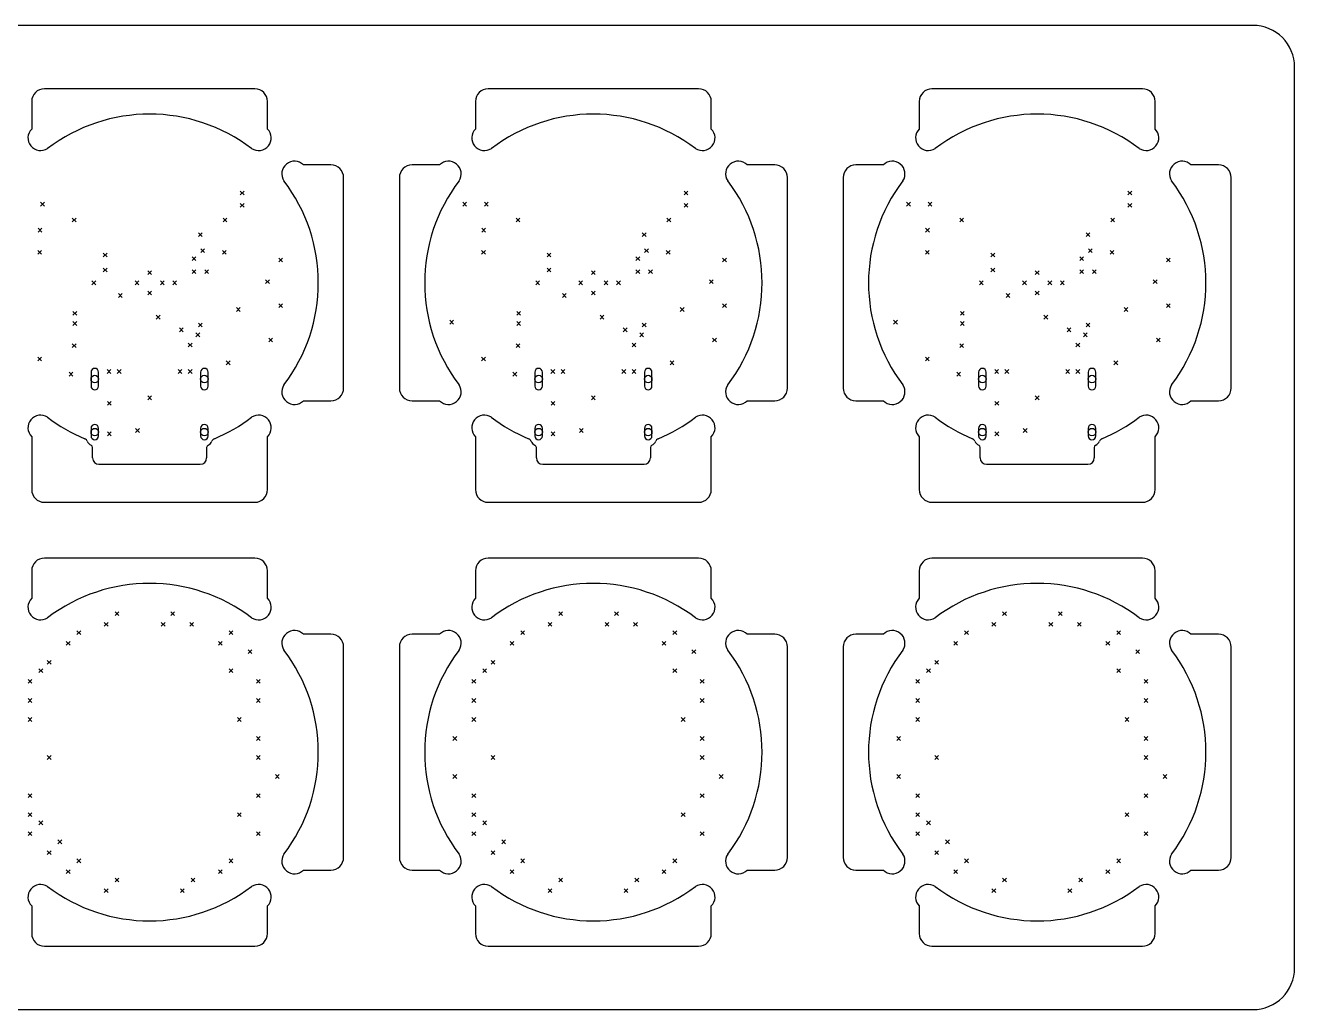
# Model space of a CAD drawing. Extents: x 19 to 200, y -108 to -20.
# Drawn here: x 100.2 to 200.3, y -97.3 to -19.7 of the extents above; entities that cross this region are included whole.
import ezdxf

# ---------------------------------------------------------------- set-up
doc = ezdxf.new("R2010")
doc.units = 0
doc.layers.add('BLACK', color=7, linetype='CONTINUOUS')

msp = doc.modelspace()

# ---------------------------------------------------------------- linework, layer by layer
at = {"layer": 'BLACK', "linetype": 'CONTINUOUS'}
for p, q in [((197, -19.7), (23, -19.7)), ((200.3, -94), (200.3, -23)), ((118.298, -24.7), (101.702, -24.7)), ((153.298, -24.7), (136.702, -24.7)), ((188.298, -24.7), (171.702, -24.7)), ((100.702, -25.7), (100.700429, -27.872002)), ((119.299571, -27.872002), (119.298, -25.7)), ((135.702, -25.7), (135.700429, -27.872002)), ((154.299571, -27.872002), (154.298, -25.7)), ((170.702, -25.7), (170.700429, -27.872002)), ((189.299571, -27.872002), (189.298, -25.7)), ((124.3, -30.702), (122.127998, -30.700429)), ((132.872002, -30.700429), (130.7, -30.702)), ((159.3, -30.702), (157.127998, -30.700429)), ((167.872002, -30.700429), (165.7, -30.702)), ((194.3, -30.702), (192.127998, -30.700429)), ((125.3, -48.298), (125.3, -31.702)), ((129.7, -31.702), (129.7, -48.298)), ((160.3, -48.298), (160.3, -31.702)), ((164.7, -31.702), (164.7, -48.298)), ((195.3, -48.298), (195.3, -31.702)), ((117.15, -32.77), (117.45, -33.07)), ((117.45, -32.77), (117.15, -33.07)), ((152.15, -32.77), (152.45, -33.07)), ((152.45, -32.77), (152.15, -33.07)), ((187.15, -32.77), (187.45, -33.07)), ((187.45, -32.77), (187.15, -33.07)), ((101.4, -33.65), (101.7, -33.95)), ((101.7, -33.65), (101.4, -33.95)), ((117.15, -33.73), (117.45, -34.03)), ((117.45, -33.73), (117.15, -34.03)), ((134.7, -33.65), (135, -33.95)), ((135, -33.65), (134.7, -33.95)), ((136.4, -33.65), (136.7, -33.95)), ((136.7, -33.65), (136.4, -33.95)), ((152.15, -33.73), (152.45, -34.03)), ((152.45, -33.73), (152.15, -34.03)), ((169.7, -33.65), (170, -33.95)), ((170, -33.65), (169.7, -33.95)), ((171.4, -33.65), (171.7, -33.95)), ((171.7, -33.65), (171.4, -33.95)), ((187.15, -33.73), (187.45, -34.03)), ((187.45, -33.73), (187.15, -34.03)), ((103.9, -34.9), (104.2, -35.2)), ((104.2, -34.9), (103.9, -35.2)), ((115.8, -34.9), (116.1, -35.2)), ((116.1, -34.9), (115.8, -35.2)), ((138.9, -34.9), (139.2, -35.2)), ((139.2, -34.9), (138.9, -35.2)), ((150.8, -34.9), (151.1, -35.2)), ((151.1, -34.9), (150.8, -35.2)), ((173.9, -34.9), (174.2, -35.2)), ((174.2, -34.9), (173.9, -35.2)), ((185.8, -34.9), (186.1, -35.2)), ((186.1, -34.9), (185.8, -35.2)), ((101.2, -35.7), (101.5, -36)), ((101.5, -35.7), (101.2, -36)), ((136.2, -35.7), (136.5, -36)), ((136.5, -35.7), (136.2, -36)), ((171.2, -35.7), (171.5, -36)), ((171.5, -35.7), (171.2, -36)), ((113.85, -36.05), (114.15, -36.35)), ((114.15, -36.05), (113.85, -36.35)), ((148.85, -36.05), (149.15, -36.35)), ((149.15, -36.05), (148.85, -36.35)), ((183.85, -36.05), (184.15, -36.35)), ((184.15, -36.05), (183.85, -36.35)), ((101.185, -37.45), (101.485, -37.75)), ((101.485, -37.45), (101.185, -37.75)), ((106.35, -37.65), (106.65, -37.95)), ((106.65, -37.65), (106.35, -37.95)), ((113.35, -37.94), (113.65, -38.24)), ((113.65, -37.94), (113.35, -38.24)), ((114.04, -37.31), (114.34, -37.61)), ((114.34, -37.31), (114.04, -37.61)), ((115.75, -37.45), (116.05, -37.75)), ((116.05, -37.45), (115.75, -37.75)), ((136.185, -37.45), (136.485, -37.75)), ((136.485, -37.45), (136.185, -37.75)), ((141.35, -37.65), (141.65, -37.95)), ((141.65, -37.65), (141.35, -37.95)), ((148.35, -37.94), (148.65, -38.24)), ((148.65, -37.94), (148.35, -38.24)), ((149.04, -37.31), (149.34, -37.61)), ((149.34, -37.31), (149.04, -37.61)), ((150.75, -37.45), (151.05, -37.75)), ((151.05, -37.45), (150.75, -37.75)), ((171.185, -37.45), (171.485, -37.75)), ((171.485, -37.45), (171.185, -37.75)), ((176.35, -37.65), (176.65, -37.95)), ((176.65, -37.65), (176.35, -37.95)), ((183.35, -37.94), (183.65, -38.24)), ((183.65, -37.94), (183.35, -38.24)), ((184.04, -37.31), (184.34, -37.61)), ((184.34, -37.31), (184.04, -37.61)), ((185.75, -37.45), (186.05, -37.75)), ((186.05, -37.45), (185.75, -37.75)), ((106.35, -38.83), (106.65, -39.13)), ((106.65, -38.83), (106.35, -39.13)), ((113.35, -38.96), (113.65, -39.26)), ((113.65, -38.96), (113.35, -39.26)), ((114.35, -38.96), (114.65, -39.26)), ((114.65, -38.96), (114.35, -39.26)), ((120.185, -38.05), (120.485, -38.35)), ((120.485, -38.05), (120.185, -38.35)), ((141.35, -38.83), (141.65, -39.13)), ((141.65, -38.83), (141.35, -39.13)), ((148.35, -38.96), (148.65, -39.26)), ((148.65, -38.96), (148.35, -39.26)), ((149.35, -38.96), (149.65, -39.26)), ((149.65, -38.96), (149.35, -39.26)), ((155.185, -38.05), (155.485, -38.35)), ((155.485, -38.05), (155.185, -38.35)), ((176.35, -38.83), (176.65, -39.13)), ((176.65, -38.83), (176.35, -39.13)), ((183.35, -38.96), (183.65, -39.26)), ((183.65, -38.96), (183.35, -39.26)), ((184.35, -38.96), (184.65, -39.26)), ((184.65, -38.96), (184.35, -39.26)), ((190.185, -38.05), (190.485, -38.35)), ((190.485, -38.05), (190.185, -38.35)), ((105.45, -39.85), (105.75, -40.15)), ((105.75, -39.85), (105.45, -40.15)), ((108.85, -39.85), (109.15, -40.15)), ((109.15, -39.85), (108.85, -40.15)), ((109.85, -39.05), (110.15, -39.35)), ((110.15, -39.05), (109.85, -39.35)), ((110.85, -39.85), (111.15, -40.15)), ((111.15, -39.85), (110.85, -40.15)), ((111.825, -39.85), (112.125, -40.15)), ((112.125, -39.85), (111.825, -40.15)), ((119.15, -39.75), (119.45, -40.05)), ((119.45, -39.75), (119.15, -40.05)), ((140.45, -39.85), (140.75, -40.15)), ((140.75, -39.85), (140.45, -40.15)), ((143.85, -39.85), (144.15, -40.15)), ((144.15, -39.85), (143.85, -40.15)), ((144.85, -39.05), (145.15, -39.35)), ((145.15, -39.05), (144.85, -39.35)), ((145.85, -39.85), (146.15, -40.15)), ((146.15, -39.85), (145.85, -40.15)), ((146.825, -39.85), (147.125, -40.15)), ((147.125, -39.85), (146.825, -40.15)), ((154.15, -39.75), (154.45, -40.05)), ((154.45, -39.75), (154.15, -40.05)), ((175.45, -39.85), (175.75, -40.15)), ((175.75, -39.85), (175.45, -40.15)), ((178.85, -39.85), (179.15, -40.15)), ((179.15, -39.85), (178.85, -40.15)), ((179.85, -39.05), (180.15, -39.35)), ((180.15, -39.05), (179.85, -39.35)), ((180.85, -39.85), (181.15, -40.15)), ((181.15, -39.85), (180.85, -40.15)), ((181.825, -39.85), (182.125, -40.15)), ((182.125, -39.85), (181.825, -40.15)), ((189.15, -39.75), (189.45, -40.05)), ((189.45, -39.75), (189.15, -40.05)), ((107.55, -40.85), (107.85, -41.15)), ((107.85, -40.85), (107.55, -41.15)), ((109.85, -40.65), (110.15, -40.95)), ((110.15, -40.65), (109.85, -40.95)), ((142.55, -40.85), (142.85, -41.15)), ((142.85, -40.85), (142.55, -41.15)), ((144.85, -40.65), (145.15, -40.95)), ((145.15, -40.65), (144.85, -40.95)), ((177.55, -40.85), (177.85, -41.15)), ((177.85, -40.85), (177.55, -41.15)), ((179.85, -40.65), (180.15, -40.95)), ((180.15, -40.65), (179.85, -40.95)), ((116.85, -41.95), (117.15, -42.25)), ((117.15, -41.95), (116.85, -42.25)), ((120.185, -41.65), (120.485, -41.95)), ((120.485, -41.65), (120.185, -41.95)), ((151.85, -41.95), (152.15, -42.25)), ((152.15, -41.95), (151.85, -42.25)), ((155.185, -41.65), (155.485, -41.95)), ((155.485, -41.65), (155.185, -41.95)), ((186.85, -41.95), (187.15, -42.25)), ((187.15, -41.95), (186.85, -42.25)), ((190.185, -41.65), (190.485, -41.95)), ((190.485, -41.65), (190.185, -41.95)), ((103.95, -42.25), (104.25, -42.55)), ((104.25, -42.25), (103.95, -42.55)), ((110.53, -42.55), (110.83, -42.85)), ((110.83, -42.55), (110.53, -42.85)), ((133.67, -42.95), (133.97, -43.25)), ((133.97, -42.95), (133.67, -43.25)), ((138.95, -42.25), (139.25, -42.55)), ((139.25, -42.25), (138.95, -42.55)), ((145.53, -42.55), (145.83, -42.85)), ((145.83, -42.55), (145.53, -42.85)), ((168.67, -42.95), (168.97, -43.25)), ((168.97, -42.95), (168.67, -43.25)), ((173.95, -42.25), (174.25, -42.55)), ((174.25, -42.25), (173.95, -42.55)), ((180.53, -42.55), (180.83, -42.85)), ((180.83, -42.55), (180.53, -42.85)), ((103.95, -43.05), (104.25, -43.35)), ((104.25, -43.05), (103.95, -43.35)), ((112.35, -43.55), (112.65, -43.85)), ((112.65, -43.55), (112.35, -43.85)), ((113.65, -43.95), (113.95, -44.25)), ((113.95, -43.95), (113.65, -44.25)), ((113.85, -43.168199), (114.15, -43.468199)), ((114.15, -43.168199), (113.85, -43.468199)), ((138.95, -43.05), (139.25, -43.35)), ((139.25, -43.05), (138.95, -43.35)), ((147.35, -43.55), (147.65, -43.85)), ((147.65, -43.55), (147.35, -43.85)), ((148.65, -43.95), (148.95, -44.25)), ((148.95, -43.95), (148.65, -44.25)), ((148.85, -43.168199), (149.15, -43.468199)), ((149.15, -43.168199), (148.85, -43.468199)), ((173.95, -43.05), (174.25, -43.35)), ((174.25, -43.05), (173.95, -43.35)), ((182.35, -43.55), (182.65, -43.85)), ((182.65, -43.55), (182.35, -43.85)), ((183.65, -43.95), (183.95, -44.25)), ((183.95, -43.95), (183.65, -44.25)), ((183.85, -43.168199), (184.15, -43.468199)), ((184.15, -43.168199), (183.85, -43.468199)), ((103.9, -44.8), (104.2, -45.1)), ((104.2, -44.8), (103.9, -45.1)), ((113.05, -44.75), (113.35, -45.05)), ((113.35, -44.75), (113.05, -45.05)), ((119.4, -44.35), (119.7, -44.65)), ((119.7, -44.35), (119.4, -44.65)), ((138.9, -44.8), (139.2, -45.1)), ((139.2, -44.8), (138.9, -45.1)), ((148.05, -44.75), (148.35, -45.05)), ((148.35, -44.75), (148.05, -45.05)), ((154.4, -44.35), (154.7, -44.65)), ((154.7, -44.35), (154.4, -44.65)), ((173.9, -44.8), (174.2, -45.1)), ((174.2, -44.8), (173.9, -45.1)), ((183.05, -44.75), (183.35, -45.05)), ((183.35, -44.75), (183.05, -45.05)), ((189.4, -44.35), (189.7, -44.65)), ((189.7, -44.35), (189.4, -44.65)), ((101.185, -45.85), (101.485, -46.15)), ((101.485, -45.85), (101.185, -46.15)), ((136.185, -45.85), (136.485, -46.15)), ((136.485, -45.85), (136.185, -46.15)), ((171.185, -45.85), (171.485, -46.15)), ((171.485, -45.85), (171.185, -46.15)), ((105.38, -47.04), (105.38, -48.14)), ((105.98, -48.14), (105.98, -47.04)), ((106.65, -46.84), (106.95, -47.14)), ((106.95, -46.84), (106.65, -47.14)), ((107.45, -46.84), (107.75, -47.14)), ((107.75, -46.84), (107.45, -47.14)), ((112.25, -46.84), (112.55, -47.14)), ((112.55, -46.84), (112.25, -47.14)), ((113.05, -46.84), (113.35, -47.14)), ((113.35, -46.84), (113.05, -47.14)), ((114.02, -47.04), (114.02, -48.14)), ((114.62, -48.14), (114.62, -47.04)), ((116.05, -46.15), (116.35, -46.45)), ((116.35, -46.15), (116.05, -46.45)), ((140.38, -47.04), (140.38, -48.14)), ((140.98, -48.14), (140.98, -47.04)), ((141.65, -46.84), (141.95, -47.14)), ((141.95, -46.84), (141.65, -47.14)), ((142.45, -46.84), (142.75, -47.14)), ((142.75, -46.84), (142.45, -47.14)), ((147.25, -46.84), (147.55, -47.14)), ((147.55, -46.84), (147.25, -47.14)), ((148.05, -46.84), (148.35, -47.14)), ((148.35, -46.84), (148.05, -47.14)), ((149.02, -47.04), (149.02, -48.14)), ((149.62, -48.14), (149.62, -47.04)), ((151.05, -46.15), (151.35, -46.45)), ((151.35, -46.15), (151.05, -46.45)), ((175.38, -47.04), (175.38, -48.14)), ((175.98, -48.14), (175.98, -47.04)), ((176.65, -46.84), (176.95, -47.14)), ((176.95, -46.84), (176.65, -47.14)), ((177.45, -46.84), (177.75, -47.14)), ((177.75, -46.84), (177.45, -47.14)), ((182.25, -46.84), (182.55, -47.14)), ((182.55, -46.84), (182.25, -47.14)), ((183.05, -46.84), (183.35, -47.14)), ((183.35, -46.84), (183.05, -47.14)), ((184.02, -47.04), (184.02, -48.14)), ((184.62, -48.14), (184.62, -47.04)), ((186.05, -46.15), (186.35, -46.45)), ((186.35, -46.15), (186.05, -46.45)), ((103.65, -47.05), (103.95, -47.35)), ((103.95, -47.05), (103.65, -47.35)), ((138.65, -47.05), (138.95, -47.35)), ((138.95, -47.05), (138.65, -47.35)), ((173.65, -47.05), (173.95, -47.35)), ((173.95, -47.05), (173.65, -47.35)), ((109.85, -48.9125), (110.15, -49.2125)), ((110.15, -48.9125), (109.85, -49.2125)), ((144.85, -48.9125), (145.15, -49.2125)), ((145.15, -48.9125), (144.85, -49.2125)), ((179.85, -48.9125), (180.15, -49.2125)), ((180.15, -48.9125), (179.85, -49.2125)), ((106.67, -49.35), (106.97, -49.65)), ((106.97, -49.35), (106.67, -49.65)), ((122.127998, -49.299571), (124.3, -49.298)), ((130.7, -49.298), (132.872002, -49.299571)), ((141.67, -49.35), (141.97, -49.65)), ((141.97, -49.35), (141.67, -49.65)), ((157.127998, -49.299571), (159.3, -49.298)), ((165.7, -49.298), (167.872002, -49.299571)), ((176.67, -49.35), (176.97, -49.65)), ((176.97, -49.35), (176.67, -49.65)), ((192.127998, -49.299571), (194.3, -49.298)), ((105.38, -51.47), (105.38, -52.07)), ((105.98, -52.07), (105.98, -51.47)), ((106.67, -51.75), (106.97, -52.05)), ((106.97, -51.75), (106.67, -52.05)), ((108.9, -51.4875), (109.2, -51.7875)), ((109.2, -51.4875), (108.9, -51.7875)), ((114.02, -51.47), (114.02, -52.07)), ((114.62, -52.07), (114.62, -51.47)), ((140.38, -51.47), (140.38, -52.07)), ((140.98, -52.07), (140.98, -51.47)), ((141.67, -51.75), (141.97, -52.05)), ((141.97, -51.75), (141.67, -52.05)), ((143.9, -51.4875), (144.2, -51.7875)), ((144.2, -51.4875), (143.9, -51.7875)), ((149.02, -51.47), (149.02, -52.07)), ((149.62, -52.07), (149.62, -51.47)), ((175.38, -51.47), (175.38, -52.07)), ((175.98, -52.07), (175.98, -51.47)), ((176.67, -51.75), (176.97, -52.05)), ((176.97, -51.75), (176.67, -52.05)), ((178.9, -51.4875), (179.2, -51.7875)), ((179.2, -51.4875), (178.9, -51.7875)), ((184.02, -51.47), (184.02, -52.07)), ((184.62, -52.07), (184.62, -51.47)), ((100.700429, -52.127998), (100.702, -56.3)), ((105.5, -53.8), (105.5, -52.980978)), ((114.5, -52.980978), (114.5, -53.8)), ((119.298, -56.3), (119.299571, -52.127998)), ((135.700429, -52.127998), (135.702, -56.3)), ((140.5, -53.8), (140.5, -52.980978)), ((149.5, -52.980978), (149.5, -53.8)), ((154.298, -56.3), (154.299571, -52.127998)), ((170.700429, -52.127998), (170.702, -56.3)), ((175.5, -53.8), (175.5, -52.980978)), ((184.5, -52.980978), (184.5, -53.8)), ((189.298, -56.3), (189.299571, -52.127998)), ((106, -54.3), (114, -54.3)), ((141, -54.3), (149, -54.3)), ((176, -54.3), (184, -54.3)), ((101.702, -57.3), (118.298, -57.3)), ((136.702, -57.3), (153.298, -57.3)), ((171.702, -57.3), (188.298, -57.3)), ((118.298, -61.7), (101.702, -61.7)), ((153.298, -61.7), (136.702, -61.7)), ((188.298, -61.7), (171.702, -61.7)), ((100.702, -62.7), (100.700429, -64.872002)), ((119.299571, -64.872002), (119.298, -62.7)), ((135.702, -62.7), (135.700429, -64.872002)), ((154.299571, -64.872002), (154.298, -62.7)), ((170.702, -62.7), (170.700429, -64.872002)), ((189.299571, -64.872002), (189.298, -62.7)), ((107.275, -65.925), (107.575, -66.225)), ((107.575, -65.925), (107.275, -66.225)), ((111.675, -65.925), (111.975, -66.225)), ((111.975, -65.925), (111.675, -66.225)), ((142.275, -65.925), (142.575, -66.225)), ((142.575, -65.925), (142.275, -66.225)), ((146.675, -65.925), (146.975, -66.225)), ((146.975, -65.925), (146.675, -66.225)), ((177.275, -65.925), (177.575, -66.225)), ((177.575, -65.925), (177.275, -66.225)), ((181.675, -65.925), (181.975, -66.225)), ((181.975, -65.925), (181.675, -66.225)), ((106.425, -66.775), (106.725, -67.075)), ((106.725, -66.775), (106.425, -67.075)), ((110.925, -66.775), (111.225, -67.075)), ((111.225, -66.775), (110.925, -67.075)), ((113.175, -66.775), (113.475, -67.075)), ((113.475, -66.775), (113.175, -67.075)), ((141.425, -66.775), (141.725, -67.075)), ((141.725, -66.775), (141.425, -67.075)), ((145.925, -66.775), (146.225, -67.075)), ((146.225, -66.775), (145.925, -67.075)), ((148.175, -66.775), (148.475, -67.075)), ((148.475, -66.775), (148.175, -67.075)), ((176.425, -66.775), (176.725, -67.075)), ((176.725, -66.775), (176.425, -67.075)), ((180.925, -66.775), (181.225, -67.075)), ((181.225, -66.775), (180.925, -67.075)), ((183.175, -66.775), (183.475, -67.075)), ((183.475, -66.775), (183.175, -67.075)), ((104.275, -67.425), (104.575, -67.725)), ((104.575, -67.425), (104.275, -67.725)), ((116.275, -67.425), (116.575, -67.725)), ((116.575, -67.425), (116.275, -67.725)), ((124.3, -67.702), (122.127998, -67.700429)), ((132.872002, -67.700429), (130.7, -67.702)), ((139.275, -67.425), (139.575, -67.725)), ((139.575, -67.425), (139.275, -67.725)), ((151.275, -67.425), (151.575, -67.725)), ((151.575, -67.425), (151.275, -67.725)), ((159.3, -67.702), (157.127998, -67.700429)), ((167.872002, -67.700429), (165.7, -67.702)), ((174.275, -67.425), (174.575, -67.725)), ((174.575, -67.425), (174.275, -67.725)), ((186.275, -67.425), (186.575, -67.725)), ((186.575, -67.425), (186.275, -67.725)), ((194.3, -67.702), (192.127998, -67.700429)), ((103.425, -68.275), (103.725, -68.575)), ((103.725, -68.275), (103.425, -68.575)), ((115.425, -68.275), (115.725, -68.575)), ((115.725, -68.275), (115.425, -68.575)), ((117.775, -68.925), (118.075, -69.225)), ((118.075, -68.925), (117.775, -69.225)), ((125.3, -85.298), (125.3, -68.702)), ((129.7, -68.702), (129.7, -85.298)), ((138.425, -68.275), (138.725, -68.575)), ((138.725, -68.275), (138.425, -68.575)), ((150.425, -68.275), (150.725, -68.575)), ((150.725, -68.275), (150.425, -68.575)), ((152.775, -68.925), (153.075, -69.225)), ((153.075, -68.925), (152.775, -69.225)), ((160.3, -85.298), (160.3, -68.702)), ((164.7, -68.702), (164.7, -85.298)), ((173.425, -68.275), (173.725, -68.575)), ((173.725, -68.275), (173.425, -68.575)), ((185.425, -68.275), (185.725, -68.575)), ((185.725, -68.275), (185.425, -68.575)), ((187.775, -68.925), (188.075, -69.225)), ((188.075, -68.925), (187.775, -69.225)), ((195.3, -85.298), (195.3, -68.702)), ((101.925, -69.775), (102.225, -70.075)), ((102.225, -69.775), (101.925, -70.075)), ((136.925, -69.775), (137.225, -70.075)), ((137.225, -69.775), (136.925, -70.075)), ((171.925, -69.775), (172.225, -70.075)), ((172.225, -69.775), (171.925, -70.075)), ((101.275, -70.425), (101.575, -70.725)), ((101.575, -70.425), (101.275, -70.725)), ((116.275, -70.425), (116.575, -70.725)), ((116.575, -70.425), (116.275, -70.725)), ((136.275, -70.425), (136.575, -70.725)), ((136.575, -70.425), (136.275, -70.725)), ((151.275, -70.425), (151.575, -70.725)), ((151.575, -70.425), (151.275, -70.725)), ((171.275, -70.425), (171.575, -70.725)), ((171.575, -70.425), (171.275, -70.725)), ((186.275, -70.425), (186.575, -70.725)), ((186.575, -70.425), (186.275, -70.725)), ((100.425, -71.275), (100.725, -71.575)), ((100.725, -71.275), (100.425, -71.575)), ((118.425, -71.275), (118.725, -71.575)), ((118.725, -71.275), (118.425, -71.575)), ((135.425, -71.275), (135.725, -71.575)), ((135.725, -71.275), (135.425, -71.575)), ((153.425, -71.275), (153.725, -71.575)), ((153.725, -71.275), (153.425, -71.575)), ((170.425, -71.275), (170.725, -71.575)), ((170.725, -71.275), (170.425, -71.575)), ((188.425, -71.275), (188.725, -71.575)), ((188.725, -71.275), (188.425, -71.575)), ((100.425, -72.775), (100.725, -73.075)), ((100.725, -72.775), (100.425, -73.075)), ((118.425, -72.775), (118.725, -73.075)), ((118.725, -72.775), (118.425, -73.075)), ((135.425, -72.775), (135.725, -73.075)), ((135.725, -72.775), (135.425, -73.075)), ((153.425, -72.775), (153.725, -73.075)), ((153.725, -72.775), (153.425, -73.075)), ((170.425, -72.775), (170.725, -73.075)), ((170.725, -72.775), (170.425, -73.075)), ((188.425, -72.775), (188.725, -73.075)), ((188.725, -72.775), (188.425, -73.075)), ((100.425, -74.275), (100.725, -74.575)), ((100.725, -74.275), (100.425, -74.575)), ((116.925, -74.275), (117.225, -74.575)), ((117.225, -74.275), (116.925, -74.575)), ((135.425, -74.275), (135.725, -74.575)), ((135.725, -74.275), (135.425, -74.575)), ((151.925, -74.275), (152.225, -74.575)), ((152.225, -74.275), (151.925, -74.575)), ((170.425, -74.275), (170.725, -74.575)), ((170.725, -74.275), (170.425, -74.575)), ((186.925, -74.275), (187.225, -74.575)), ((187.225, -74.275), (186.925, -74.575)), ((118.425, -75.775), (118.725, -76.075)), ((118.725, -75.775), (118.425, -76.075)), ((133.925, -75.775), (134.225, -76.075)), ((134.225, -75.775), (133.925, -76.075)), ((153.425, -75.775), (153.725, -76.075)), ((153.725, -75.775), (153.425, -76.075)), ((168.925, -75.775), (169.225, -76.075)), ((169.225, -75.775), (168.925, -76.075)), ((188.425, -75.775), (188.725, -76.075)), ((188.725, -75.775), (188.425, -76.075)), ((101.925, -77.275), (102.225, -77.575)), ((102.225, -77.275), (101.925, -77.575)), ((118.425, -77.275), (118.725, -77.575)), ((118.725, -77.275), (118.425, -77.575)), ((136.925, -77.275), (137.225, -77.575)), ((137.225, -77.275), (136.925, -77.575)), ((153.425, -77.275), (153.725, -77.575)), ((153.725, -77.275), (153.425, -77.575)), ((171.925, -77.275), (172.225, -77.575)), ((172.225, -77.275), (171.925, -77.575)), ((188.425, -77.275), (188.725, -77.575)), ((188.725, -77.275), (188.425, -77.575)), ((119.925, -78.775), (120.225, -79.075)), ((120.225, -78.775), (119.925, -79.075)), ((133.925, -78.775), (134.225, -79.075)), ((134.225, -78.775), (133.925, -79.075)), ((154.925, -78.775), (155.225, -79.075)), ((155.225, -78.775), (154.925, -79.075)), ((168.925, -78.775), (169.225, -79.075)), ((169.225, -78.775), (168.925, -79.075)), ((189.925, -78.775), (190.225, -79.075)), ((190.225, -78.775), (189.925, -79.075)), ((100.425, -80.275), (100.725, -80.575)), ((100.725, -80.275), (100.425, -80.575)), ((118.425, -80.275), (118.725, -80.575)), ((118.725, -80.275), (118.425, -80.575)), ((135.425, -80.275), (135.725, -80.575)), ((135.725, -80.275), (135.425, -80.575)), ((153.425, -80.275), (153.725, -80.575)), ((153.725, -80.275), (153.425, -80.575)), ((170.425, -80.275), (170.725, -80.575)), ((170.725, -80.275), (170.425, -80.575)), ((188.425, -80.275), (188.725, -80.575)), ((188.725, -80.275), (188.425, -80.575)), ((100.425, -81.775), (100.725, -82.075)), ((100.725, -81.775), (100.425, -82.075)), ((116.925, -81.775), (117.225, -82.075)), ((117.225, -81.775), (116.925, -82.075)), ((135.425, -81.775), (135.725, -82.075)), ((135.725, -81.775), (135.425, -82.075)), ((151.925, -81.775), (152.225, -82.075)), ((152.225, -81.775), (151.925, -82.075)), ((170.425, -81.775), (170.725, -82.075)), ((170.725, -81.775), (170.425, -82.075)), ((186.925, -81.775), (187.225, -82.075)), ((187.225, -81.775), (186.925, -82.075)), ((101.275, -82.425), (101.575, -82.725)), ((101.575, -82.425), (101.275, -82.725)), ((136.275, -82.425), (136.575, -82.725)), ((136.575, -82.425), (136.275, -82.725)), ((171.275, -82.425), (171.575, -82.725)), ((171.575, -82.425), (171.275, -82.725)), ((100.425, -83.275), (100.725, -83.575)), ((100.725, -83.275), (100.425, -83.575)), ((102.775, -83.925), (103.075, -84.225)), ((103.075, -83.925), (102.775, -84.225)), ((118.425, -83.275), (118.725, -83.575)), ((118.725, -83.275), (118.425, -83.575)), ((135.425, -83.275), (135.725, -83.575)), ((135.725, -83.275), (135.425, -83.575)), ((137.775, -83.925), (138.075, -84.225)), ((138.075, -83.925), (137.775, -84.225)), ((153.425, -83.275), (153.725, -83.575)), ((153.725, -83.275), (153.425, -83.575)), ((170.425, -83.275), (170.725, -83.575)), ((170.725, -83.275), (170.425, -83.575)), ((172.775, -83.925), (173.075, -84.225)), ((173.075, -83.925), (172.775, -84.225)), ((188.425, -83.275), (188.725, -83.575)), ((188.725, -83.275), (188.425, -83.575)), ((101.925, -84.775), (102.225, -85.075)), ((102.225, -84.775), (101.925, -85.075)), ((136.925, -84.775), (137.225, -85.075)), ((137.225, -84.775), (136.925, -85.075)), ((171.925, -84.775), (172.225, -85.075)), ((172.225, -84.775), (171.925, -85.075)), ((104.275, -85.425), (104.575, -85.725)), ((104.575, -85.425), (104.275, -85.725)), ((116.275, -85.425), (116.575, -85.725)), ((116.575, -85.425), (116.275, -85.725)), ((139.275, -85.425), (139.575, -85.725)), ((139.575, -85.425), (139.275, -85.725)), ((151.275, -85.425), (151.575, -85.725)), ((151.575, -85.425), (151.275, -85.725)), ((174.275, -85.425), (174.575, -85.725)), ((174.575, -85.425), (174.275, -85.725)), ((186.275, -85.425), (186.575, -85.725)), ((186.575, -85.425), (186.275, -85.725)), ((103.425, -86.275), (103.725, -86.575)), ((103.725, -86.275), (103.425, -86.575)), ((107.275, -86.925), (107.575, -87.225)), ((107.575, -86.925), (107.275, -87.225)), ((113.275, -86.925), (113.575, -87.225)), ((113.575, -86.925), (113.275, -87.225)), ((115.425, -86.275), (115.725, -86.575)), ((115.725, -86.275), (115.425, -86.575)), ((122.127998, -86.299571), (124.3, -86.298)), ((130.7, -86.298), (132.872002, -86.299571)), ((138.425, -86.275), (138.725, -86.575)), ((138.725, -86.275), (138.425, -86.575)), ((142.275, -86.925), (142.575, -87.225)), ((142.575, -86.925), (142.275, -87.225)), ((148.275, -86.925), (148.575, -87.225)), ((148.575, -86.925), (148.275, -87.225)), ((150.425, -86.275), (150.725, -86.575)), ((150.725, -86.275), (150.425, -86.575)), ((157.127998, -86.299571), (159.3, -86.298)), ((165.7, -86.298), (167.872002, -86.299571)), ((173.425, -86.275), (173.725, -86.575)), ((173.725, -86.275), (173.425, -86.575)), ((177.275, -86.925), (177.575, -87.225)), ((177.575, -86.925), (177.275, -87.225)), ((183.275, -86.925), (183.575, -87.225)), ((183.575, -86.925), (183.275, -87.225)), ((185.425, -86.275), (185.725, -86.575)), ((185.725, -86.275), (185.425, -86.575)), ((192.127998, -86.299571), (194.3, -86.298)), ((106.425, -87.775), (106.725, -88.075)), ((106.725, -87.775), (106.425, -88.075)), ((112.425, -87.775), (112.725, -88.075)), ((112.725, -87.775), (112.425, -88.075)), ((141.425, -87.775), (141.725, -88.075)), ((141.725, -87.775), (141.425, -88.075)), ((147.425, -87.775), (147.725, -88.075)), ((147.725, -87.775), (147.425, -88.075)), ((176.425, -87.775), (176.725, -88.075)), ((176.725, -87.775), (176.425, -88.075)), ((182.425, -87.775), (182.725, -88.075)), ((182.725, -87.775), (182.425, -88.075)), ((100.700429, -89.127998), (100.702, -91.3)), ((119.298, -91.3), (119.299571, -89.127998)), ((135.700429, -89.127998), (135.702, -91.3)), ((154.298, -91.3), (154.299571, -89.127998)), ((170.700429, -89.127998), (170.702, -91.3)), ((189.298, -91.3), (189.299571, -89.127998)), ((101.702, -92.3), (118.298, -92.3)), ((136.702, -92.3), (153.298, -92.3)), ((171.702, -92.3), (188.298, -92.3)), ((23, -97.3), (197, -97.3))]:
    msp.add_line(p, q, dxfattribs=at)
at = {"layer": 'BLACK'}
for centre in [(105.68, -47.59), (114.32, -47.59), (140.68, -47.59), (149.32, -47.59), (175.68, -47.59), (184.32, -47.59), (105.68, -51.77), (114.32, -51.77), (140.68, -51.77), (149.32, -51.77), (175.68, -51.77), (184.32, -51.77)]:
    msp.add_circle(centre, 0.3, dxfattribs=at)
for centre, radius, start, end in [((197, -23), 3.3, 0, 90), ((101.702, -25.7), 1, 90, 180), ((118.298, -25.7), 1, 0, 90), ((136.702, -25.7), 1, 90, 180), ((153.298, -25.7), 1, 0, 90), ((171.702, -25.7), 1, 90, 180), ((188.298, -25.7), 1, 0, 90), ((110, -40), 13.303611, 52.77605661, 127.22394339), ((145, -40), 13.303611, 52.77605661, 127.22394339), ((180, -40), 13.303611, 52.77605661, 127.22394339), ((101.404214, -28.575786), 0.995301, -224.99995929, -56.59222858), ((118.595788, -28.575788), 0.995302, -123.40793092, 45.00012212), ((136.404214, -28.575786), 0.995301, -224.99995929, -56.59222858), ((153.595788, -28.575788), 0.995302, -123.40793092, 45.00012212), ((171.404214, -28.575786), 0.995301, -224.99995929, -56.59222858), ((188.595788, -28.575788), 0.995302, -123.40793092, 45.00012212), ((121.424214, -31.404214), 0.995301, -314.99995929, -146.59222858), ((124.3, -31.702), 1, 0, 90), ((130.7, -31.702), 1, 90, 180), ((133.575788, -31.404212), 0.995302, -33.40793092, 135.00012212), ((156.424214, -31.404214), 0.995301, -314.99995929, -146.59222858), ((159.3, -31.702), 1, 0, 90), ((165.7, -31.702), 1, 90, 180), ((168.575788, -31.404212), 0.995302, -33.40793092, 135.00012212), ((191.424214, -31.404214), 0.995301, -314.99995929, -146.59222858), ((194.3, -31.702), 1, 0, 90), ((110, -40), 13.303611, -37.22394339, 37.22394339), ((145, -40), 13.303611, -217.22394339, -142.77605661), ((145, -40), 13.303611, -37.22394339, 37.22394339), ((180, -40), 13.303611, -217.22394339, -142.77605661), ((180, -40), 13.303611, -37.22394339, 37.22394339), ((105.68, -47.04), 0.3, 0, 180), ((114.32, -47.04), 0.3, 0, 180), ((140.68, -47.04), 0.3, 0, 180), ((149.32, -47.04), 0.3, 0, 180), ((175.68, -47.04), 0.3, 0, 180), ((184.32, -47.04), 0.3, 0, 180), ((105.68, -48.14), 0.3, -180, 0), ((114.32, -48.14), 0.3, -180, 0), ((121.424212, -48.595788), 0.995302, -213.40793092, -44.99987788), ((124.3, -48.298), 1, -90, 0), ((130.7, -48.298), 1, -180, -90), ((133.575786, -48.595786), 0.995301, -134.99995929, 33.40777142), ((140.68, -48.14), 0.3, -180, 0), ((149.32, -48.14), 0.3, -180, 0), ((156.424212, -48.595788), 0.995302, -213.40793092, -44.99987788), ((159.3, -48.298), 1, -90, 0), ((165.7, -48.298), 1, -180, -90), ((168.575786, -48.595786), 0.995301, -134.99995929, 33.40777142), ((175.68, -48.14), 0.3, -180, 0), ((184.32, -48.14), 0.3, -180, 0), ((191.424212, -48.595788), 0.995302, -213.40793092, -44.99987788), ((194.3, -48.298), 1, -90, 0), ((101.404212, -51.424212), 0.995302, -303.40793092, -134.99987788), ((110, -40), 13.306641, -127.22394285, -112.57946624), ((110, -40), 13.306641, -67.42053376, -52.77605715), ((118.595786, -51.424214), 0.995301, -44.99995929, 123.40777142), ((136.404212, -51.424212), 0.995302, -303.40793092, -134.99987788), ((145, -40), 13.306641, -127.22394285, -112.57946624), ((145, -40), 13.306641, -67.42053376, -52.77605715), ((153.595786, -51.424214), 0.995301, -44.99995929, 123.40777142), ((171.404212, -51.424212), 0.995302, -303.40793092, -134.99987788), ((180, -40), 13.306641, -127.22394285, -112.57946624), ((180, -40), 13.306641, -67.42053376, -52.77605715), ((188.595786, -51.424214), 0.995301, -44.99995929, 123.40777142), ((105.68, -51.47), 0.3, 0, 180), ((114.32, -51.47), 0.3, 0, 180), ((140.68, -51.47), 0.3, 0, 180), ((149.32, -51.47), 0.3, 0, 180), ((175.68, -51.47), 0.3, 0, 180), ((184.32, -51.47), 0.3, 0, 180), ((104.7999, -52.5589), 0.286991, 13.57505171, 71.55065693), ((105.7001, -52.1809), 0.694542, -153.43291976, -116.56951518), ((105.68, -52.07), 0.3, -180, 0), ((105.3, -52.981), 0.200019, 0.00630254, 63.43763902), ((114.32, -52.07), 0.3, -180, 0), ((114.7001, -52.981), 0.2001, 116.58797681, 179.99370061), ((114.3001, -52.1811), 0.694283, -63.43786446, -26.55969976), ((115.2001, -52.5589), 0.287003, 108.44934307, 166.42494829), ((139.7999, -52.5589), 0.286991, 13.57505171, 71.55065693), ((140.7001, -52.1809), 0.694542, -153.43291976, -116.56951518), ((140.68, -52.07), 0.3, -180, 0), ((140.3, -52.981), 0.200019, 0.00630254, 63.43763902), ((149.32, -52.07), 0.3, -180, 0), ((149.7001, -52.981), 0.2001, 116.58797681, 179.99370061), ((149.3001, -52.1811), 0.694283, -63.43786446, -26.55969976), ((150.2001, -52.5589), 0.287003, 108.44934307, 166.42494829), ((174.7999, -52.5589), 0.286991, 13.57505171, 71.55065693), ((175.7001, -52.1809), 0.694542, -153.43291976, -116.56951518), ((175.68, -52.07), 0.3, -180, 0), ((175.3, -52.981), 0.200019, 0.00630254, 63.43763902), ((184.32, -52.07), 0.3, -180, 0), ((184.7001, -52.981), 0.2001, 116.58797681, 179.99370061), ((184.3001, -52.1811), 0.694283, -63.43786446, -26.55969976), ((185.2001, -52.5589), 0.287003, 108.44934307, 166.42494829), ((106, -53.8), 0.5, -180, -90), ((114, -53.8), 0.5, -90, 0), ((141, -53.8), 0.5, -180, -90), ((149, -53.8), 0.5, -90, 0), ((176, -53.8), 0.5, -180, -90), ((184, -53.8), 0.5, -90, 0), ((101.702, -56.3), 1, -180, -90), ((118.298, -56.3), 1, -90, 0), ((136.702, -56.3), 1, -180, -90), ((153.298, -56.3), 1, -90, 0), ((171.702, -56.3), 1, -180, -90), ((188.298, -56.3), 1, -90, 0), ((101.702, -62.7), 1, 90, 180), ((118.298, -62.7), 1, 0, 90), ((136.702, -62.7), 1, 90, 180), ((153.298, -62.7), 1, 0, 90), ((171.702, -62.7), 1, 90, 180), ((188.298, -62.7), 1, 0, 90), ((110, -77), 13.303611, 52.77605661, 127.22394339), ((145, -77), 13.303611, 52.77605661, 127.22394339), ((180, -77), 13.303611, 52.77605661, 127.22394339), ((101.404214, -65.575786), 0.995301, -224.99995929, -56.59222858), ((118.595788, -65.575788), 0.995302, -123.40793092, 45.00012212), ((136.404214, -65.575786), 0.995301, -224.99995929, -56.59222858), ((153.595788, -65.575788), 0.995302, -123.40793092, 45.00012212), ((171.404214, -65.575786), 0.995301, -224.99995929, -56.59222858), ((188.595788, -65.575788), 0.995302, -123.40793092, 45.00012212), ((121.424214, -68.404214), 0.995301, -314.99995929, -146.59222858), ((124.3, -68.702), 1, 0, 90), ((130.7, -68.702), 1, 90, 180), ((133.575788, -68.404212), 0.995302, -33.40793092, 135.00012212), ((156.424214, -68.404214), 0.995301, -314.99995929, -146.59222858), ((159.3, -68.702), 1, 0, 90), ((165.7, -68.702), 1, 90, 180), ((168.575788, -68.404212), 0.995302, -33.40793092, 135.00012212), ((191.424214, -68.404214), 0.995301, -314.99995929, -146.59222858), ((194.3, -68.702), 1, 0, 90), ((110, -77), 13.303611, -37.22394339, 37.22394339), ((145, -77), 13.303611, -217.22394339, -142.77605661), ((145, -77), 13.303611, -37.22394339, 37.22394339), ((180, -77), 13.303611, -217.22394339, -142.77605661), ((180, -77), 13.303611, -37.22394339, 37.22394339), ((121.424212, -85.595788), 0.995302, -213.40793092, -44.99987788), ((133.575786, -85.595786), 0.995301, -134.99995929, 33.40777142), ((156.424212, -85.595788), 0.995302, -213.40793092, -44.99987788), ((168.575786, -85.595786), 0.995301, -134.99995929, 33.40777142), ((191.424212, -85.595788), 0.995302, -213.40793092, -44.99987788), ((124.3, -85.298), 1, -90, 0), ((130.7, -85.298), 1, -180, -90), ((159.3, -85.298), 1, -90, 0), ((165.7, -85.298), 1, -180, -90), ((194.3, -85.298), 1, -90, 0), ((101.404212, -88.424212), 0.995302, -303.40793092, -134.99987788), ((110, -77), 13.303611, -127.22394339, -52.77605661), ((118.595786, -88.424214), 0.995301, -44.99995929, 123.40777142), ((136.404212, -88.424212), 0.995302, -303.40793092, -134.99987788), ((145, -77), 13.303611, -127.22394339, -52.77605661), ((153.595786, -88.424214), 0.995301, -44.99995929, 123.40777142), ((171.404212, -88.424212), 0.995302, -303.40793092, -134.99987788), ((180, -77), 13.303611, -127.22394339, -52.77605661), ((188.595786, -88.424214), 0.995301, -44.99995929, 123.40777142), ((101.702, -91.3), 1, -180, -90), ((118.298, -91.3), 1, -90, 0), ((136.702, -91.3), 1, -180, -90), ((153.298, -91.3), 1, -90, 0), ((171.702, -91.3), 1, -180, -90), ((188.298, -91.3), 1, -90, 0), ((197, -94), 3.3, -90, 0)]:
    msp.add_arc(centre, radius, start, end, dxfattribs=at)

doc.saveas('drawing.dxf')
